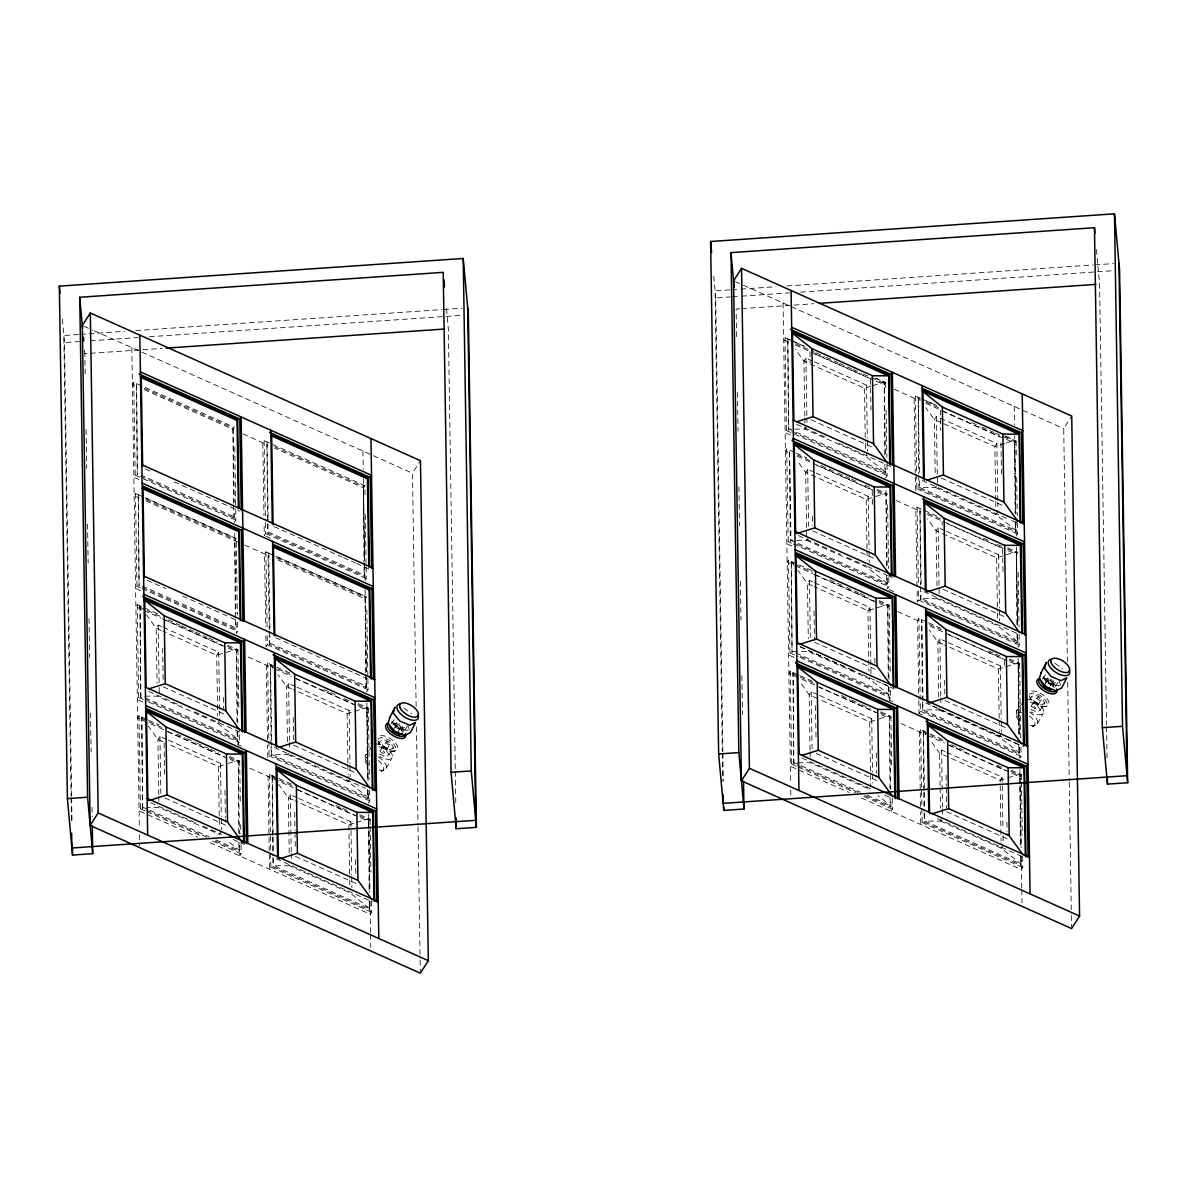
<?xml version="1.0" encoding="UTF-8"?>
<svg xmlns="http://www.w3.org/2000/svg" width="1187" height="1187" viewBox="0 0 1187 1187"><rect width="100%" height="100%" fill="white"/><g stroke="black" fill="none" stroke-linecap="round" stroke-linejoin="round"><path stroke-width="0.75" stroke-dasharray="5 3.75" d="M401.443 731.147L402.883 728.314L401.992 725.747L398.951 723.476M1045.124 682.822L1047.275 678.578L1046.682 680.522L1048.863 683.208L1052.186 684.617L1054.13 683.682L1053.255 681.115L1050.198 678.845M1052.706 686.516L1054.13 683.682M386.101 768.479L392.111 757.647M1037.349 723.847L1043.358 713.016M144.146 389.648L233.112 429.442L234.447 427.365L133.73 382.303L132.395 384.38L137.44 386.636M133.73 382.303L135.199 475.126L133.864 477.219L138.894 479.474M138.834 495.009L135.481 493.51L134.146 495.602L139.176 497.843M138.3 494.742L139.057 585.977L138.3 494.742L143.375 497.012M233.513 503.184L232.993 426.682L234.254 502.249M135.481 493.51L136.935 586.333L135.6 588.426L140.645 590.681M157.367 613.738L137.232 604.717L135.897 606.809L142.603 609.806M144.977 696.161L157.248 696.19L217.77 723.269L237.904 739.293L237.237 740.332L140.808 697.184L140.051 605.963L142.203 608.931M365.002 494.816L364.854 485.72L264.152 440.659L262.817 442.736L263.959 515.544M161.551 626.602L158.183 625.104L156.18 628.235L157.055 683.341M140.689 476.284L233.75 517.918L234.403 516.879L141.357 475.245M235.723 509.268L235.901 520.188L234.566 522.28L234.299 509.505M235.323 618.086L234.744 537.889L145.066 497.768M234.848 540.649L236.183 538.572L145.556 498.021M137.232 604.717L138.686 697.555L137.351 699.633L144.072 702.63M140.808 697.184L140.051 605.963M147.366 719.693L138.983 715.924L137.647 718.016L166.18 730.777M206.835 837.161L142.544 808.392L141.802 717.171L143.953 720.138M265.443 522.562L265.606 533.482L264.271 535.574L264.078 522.829M364.958 578.811L364.691 562.43L364.157 576.274L267.728 533.111L268.188 519.194M269.256 553.365L265.903 551.866L264.567 553.943L265.71 626.751M273.796 555.368L268.722 553.097L268.054 554.136L269.241 629.6M166.655 739.323L159.933 736.311L157.93 739.442L158.791 794.548M163.227 627.359L218.705 652.182L216.702 655.298L217.651 715.924M142.44 587.491L235.486 629.125L236.154 628.086L139.725 584.939M237.504 622.3L237.652 631.395L236.317 633.487L236.035 620.727M236.955 721.933L236.48 649.111L216.702 655.298L162.901 631.232M227.859 645.268L237.934 649.779L236.599 651.871L162.753 618.828M138.983 715.924L140.437 808.762L139.102 810.84L197.843 837.132M142.544 808.392L141.802 717.171M363.994 565.22L363.415 485.038L364.602 560.501M364.854 485.72L363.519 487.798L274.568 448.003M267.209 635.594L267.357 644.689L266.022 646.781L265.829 634.036M217.77 723.269L219.773 720.138L219.625 710.954M366.427 677.228L365.908 687.481L269.464 644.333L270.028 635.92M289.465 672.836L267.639 663.073L266.318 665.165L267.535 743.418M271.051 744.486L270.473 664.305L272.624 667.272M168.331 740.08L220.456 763.389L218.453 766.52L219.402 827.131M241.362 746.163L238.053 744.694L239.388 742.602L239.225 731.682M416.133 706.517L412.468 473.198L420.465 460.69M238.691 833.14L238.231 760.318L225.04 764.443M295.326 686.472L288.604 683.46L286.601 686.576L287.462 741.682M229.61 756.49L239.685 760.986L238.35 763.078L228.275 758.567M364.988 580.621L366.308 578.544L366.145 567.623M365.67 672.747L365.151 596.245L275.488 556.124M268.87 741.341L269.108 755.896L267.772 757.989L267.565 745.243M221.509 831.36L219.521 834.476L158.999 807.397L146.728 807.368M368.207 790.275L367.658 798.688L271.215 755.54L271.764 747.127M291.216 784.043L269.39 774.28L268.054 776.372L269.226 850.99M272.476 835.455L272.209 775.512L274.36 778.494M287.669 754.546L348.192 781.625L368.326 797.649L271.882 754.502L287.669 754.546L289.673 751.416M215.292 840.945L238.988 851.539L239.655 850.5L226.702 840.203M240.991 844.714L241.139 853.824L239.804 855.901L239.537 843.141M297.076 797.679L290.355 794.667L288.352 797.798L289.213 852.889M297.002 687.214L349.126 710.538L347.123 713.654L347.895 763.256M367.896 678.83L368.059 689.751L366.724 691.828L366.531 679.098M367.332 778.435L366.902 707.452L347.123 713.654L293.323 689.588M358.281 703.624L368.356 708.135L367.02 710.212L293.159 677.169M269.39 774.28L270.844 867.118L269.523 869.196L269.256 852.815M370.507 932.641L370.018 901.512L369.394 909.895L272.965 866.747L273.514 858.349M350.18 778.494L348.192 781.625L348.103 776.105M378.297 744.397L380.107 741.563L383.431 739.456L390.182 742.483L393.609 747.602L389.069 754.695L385.76 756.802L379.009 753.775M391.532 723.744L394.262 719.485L397.69 724.619L404.441 727.631M379.988 750.629L386.472 741.563L390.004 744.383L384.662 752.721L383.52 753.448L381.175 752.395L379.988 750.629L381.131 749.887L383.475 750.941L384.662 752.721M393.327 729.797L397.779 722.853M398.016 731.889L402.452 724.945M407.764 725.524L403.224 732.616L399.796 727.483L393.045 724.471M298.753 798.421L350.862 821.745L348.859 824.861L349.705 878.143M369.632 790.038L369.81 800.958L368.474 803.05L368.282 790.305M369.083 889.642L368.653 818.674L355.462 822.799M360.032 814.831L370.092 819.342L368.756 821.419L294.91 788.376M371.383 901.245L371.561 912.165L370.225 914.257L207.918 841.628M790.023 339.927L784.993 337.672L783.657 339.749L788.687 342.004M787.812 338.903L788.569 430.139L787.812 338.903L792.886 341.173M812.665 361.056L805.943 358.059L803.94 361.174L804.816 416.281M784.993 337.672L786.447 430.495L785.111 432.587L790.141 434.843M794.637 452.381L786.744 448.879L785.408 450.971L790.438 453.211M807.012 426.014L805.009 429.145L789.236 429.1L794.311 431.371M814.416 472.278L807.694 469.266L805.691 472.381L806.552 527.488M814.356 361.812L866.465 385.137L864.462 388.253L865.293 441.519M884.716 454.873L884.241 382.051L875.783 378.267M875.62 378.223L885.695 382.733L884.36 384.811L875.961 381.057M786.744 448.879L788.198 541.702L786.862 543.794L791.892 546.05M811.982 570.606L788.48 560.086L787.144 562.178L793.866 565.175M791.314 561.332L792.055 652.553L791.314 561.332L793.45 564.3M808.762 537.221L806.759 540.352L790.972 540.308L790.305 541.346L789.563 450.11L790.972 540.308L887.416 583.455L886.748 584.494L793.688 542.86M804.845 418.121L805.009 429.145L865.531 456.223L867.534 453.093M920.444 398.283L915.4 396.028L914.079 398.105L915.251 472.738M920.385 400.227L918.234 397.259L918.753 473.761M812.798 581.971L809.445 580.473L807.442 583.603L808.302 638.71M816.092 473.019L868.216 496.344L866.213 499.46L866.985 549.062M791.952 431.653L884.998 473.287L885.665 472.248L865.531 456.223M886.986 464.636L887.149 475.557L885.814 477.649L885.547 464.874M886.452 566.08L885.992 493.258L866.213 499.46L805.691 472.381L797.085 460.511M997.777 500.424L996.887 443.478L936.365 416.414L934.362 419.53L935.222 474.637M788.48 560.086L789.948 652.924L788.613 655.001L795.32 657.999M798.628 675.062L790.23 671.308L788.895 673.385L817.428 686.145M858.097 792.53L793.806 763.76L793.05 672.539L795.201 675.507M916.631 474.296L916.868 488.851L915.533 490.943L915.266 474.548M1016.206 534.18L1016.013 521.434L1015.419 531.642L918.975 488.495L919.524 480.082M936.899 516.033L917.15 507.235L915.815 509.312L917.047 587.58M935.43 487.501L995.952 514.564L1016.087 530.589L919.643 487.442L935.43 487.501L937.433 484.37L936.365 416.414M817.917 694.692L811.181 691.68L809.193 694.81L810.053 749.917M814.49 582.728L869.952 607.551L867.949 610.667L868.914 671.293M888.751 577.668L888.9 586.764L887.564 588.856L887.327 577.935M888.202 677.302L887.742 604.48L867.949 610.667L814.163 586.601M944.837 530.619L938.116 527.621L936.113 530.737L936.973 585.844M879.122 600.637L889.182 605.147L887.861 607.24L814 574.196M996.887 443.478L994.884 446.609L995.715 499.875M790.23 671.308L791.684 764.131L790.349 766.208L849.106 792.501M793.806 763.76L793.05 672.539M1015.122 513.229L1014.662 440.407L1004.514 435.866M1006.042 436.579L1016.117 441.089L1014.781 443.166L1001.353 437.157M918.471 590.963L918.619 600.058L917.284 602.15L917.076 589.405M792.723 651.515L808.51 651.559L869.018 678.638L871.021 675.507L870.887 666.322M1017.719 634.437L1017.155 642.85L920.726 599.702L921.275 591.289M926.795 621.943L918.901 618.442L917.566 620.534L918.797 698.787M995.952 514.564L997.941 511.449L997.807 502.264M819.594 695.448L871.703 718.758L869.7 721.889L870.709 786.18M800.513 656.337L888.484 695.701L889.152 694.662L869.018 678.638M892.609 701.532L889.315 700.063L890.651 697.971L890.502 688.875M1067.38 661.886L1063.715 428.566L1071.727 416.058M889.953 788.509L889.493 715.687L876.303 719.812M946.588 641.841L939.852 638.829L937.864 641.944L938.724 697.051M880.873 711.859L890.933 716.354L889.597 718.447L819.104 686.902M946.514 531.375L998.623 554.7L996.62 557.816L997.466 611.082M1016.235 535.99L1017.571 533.913L1017.393 522.992M1016.873 624.436L1016.413 551.614L1004.87 555.234M922.388 714.856L919.02 713.357L920.355 711.265L918.901 618.442M1020.924 747.231L1021.057 756.327L1019.737 758.419L1019.529 745.673L1018.906 754.057L922.477 710.909L923.026 702.496M942.463 739.412L920.652 729.649L919.317 731.741L920.548 810.009M923.723 790.824L923.471 730.88L925.623 733.863M938.917 709.915L999.439 736.993L1019.574 753.018L923.145 709.871L938.917 709.915L940.92 706.784M864.863 795.557L890.235 806.908L890.903 805.869L877.965 795.572M892.223 798.272L892.401 809.193L891.066 811.27L890.784 798.51M944.971 751.534L941.603 750.036L939.6 753.166L940.119 786.224M948.265 642.582L1000.374 665.907L998.371 669.023L999.157 718.625M1019.143 634.199L1019.321 645.12L1017.986 647.197L1017.778 634.466M1018.594 733.803L1018.164 662.821L998.371 669.023L944.585 644.956M1009.529 658.993L1019.603 663.503L1018.268 665.581L929.317 625.786M920.652 729.649L922.106 822.487L920.771 824.564L920.578 811.819M1021.77 888.01L1021.28 856.88L1020.657 865.264L924.213 822.116L924.777 813.718M940.668 821.122L1001.19 848.201L1021.324 864.225L924.881 821.078L940.668 821.122L942.671 817.991M1001.442 733.863L999.439 736.993L999.35 731.474M1029.544 699.766L1031.369 696.932L1034.678 694.825L1041.429 697.852L1044.872 702.971L1040.331 710.063L1037.008 712.17L1030.257 709.143M1042.794 679.112L1045.51 674.854L1048.952 679.988L1055.703 683M1031.236 705.998L1037.735 696.932L1041.251 699.751L1035.925 708.09L1034.767 708.817L1031.236 705.998L1032.393 705.256L1035.925 708.09M1044.59 685.166L1049.041 678.222M1050.154 685.863L1053.715 680.314M1055.391 686.561L1059.012 680.893M946.647 752.291L1002.125 777.114L1000.122 780.23L1001.071 840.856M1020.345 845.01L1019.9 774.043L1000.122 780.23L949.689 757.677M1011.279 770.2L1021.354 774.71L1020.019 776.788L946.173 743.745M1003.193 845.07L1001.19 848.201L1001.101 842.696M1022.645 856.613L1022.808 867.534L1021.473 869.626L859.165 796.996M371.486 747.113L365.195 755.689L365.21 758.597M1022.749 702.481L1016.458 711.058L1016.458 713.966M390.004 744.383L388.846 745.11L385.33 742.29M393.609 747.602L390.3 749.709L383.549 746.697L380.107 741.563M1041.251 699.751L1040.109 700.478L1037.764 699.44L1036.577 697.659M1044.872 702.971L1041.548 705.078L1034.797 702.066L1031.369 696.932M402.883 728.314L400.924 729.248L397.6 727.839L395.419 725.153L396.013 723.209L393.861 727.453L396.784 727.72L399.841 729.99M381.042 771.253L383.356 770.215M1032.289 726.637L1034.604 725.583M871.05 386.19L864.462 388.253L803.94 361.174L795.335 349.304M872.712 385.671L884.241 382.051L885.472 455.793M1004.766 443.508L994.884 446.609L934.362 419.53L925.756 407.66M1006.428 442.988L1014.662 440.407L1015.82 514.03L1014.662 435.822M223.393 764.962L218.453 766.52L169.696 744.709M1003.223 555.753L996.62 557.816L936.113 530.737L927.507 518.867M353.815 823.318L348.859 824.861L295.073 800.795M874.656 720.331L869.7 721.889L819.267 699.321M393.283 751.371L394.87 750.956M1044.53 706.74L1046.133 706.324M78.594 334.497L63.831 335.52L71.072 796.195M80.434 334.378L124.694 331.336M135.763 330.579L441.89 309.599M443.73 309.481L462.173 308.219M729.842 289.865L715.093 290.889L722.334 751.564M731.682 289.747L739.071 289.242M740.911 289.109L775.942 286.705M787.011 285.948L1093.138 264.968M1094.978 264.849L1113.421 263.588M71.591 795.839L64.469 342.568L79.232 341.559M90.301 340.803L138.241 337.509M149.31 336.752L460.971 315.401M722.853 751.208L715.731 297.937L730.48 296.928M732.334 296.795L739.709 296.29M741.549 296.171L789.503 292.877M800.557 292.121L1112.219 270.77M85.182 374.053L84.87 353.681L88.55 353.429M90.405 353.311L162.352 348.37M739.813 308.798L736.118 309.05L736.563 336.826M741.652 308.679L813.614 303.738M797.976 762.737L810.261 762.766L870.768 789.845M735.213 281.571L741.979 284.598M743.463 285.266L1063.715 428.566M794.578 341.93L804.727 346.47M926.691 401.043L936.84 405.583M791.699 340.684L803.451 345.936M922.121 399.025L935.549 405.034M795.602 343.74L814.208 352.064M815.914 352.821L824.371 356.604M826.063 357.361L837.903 362.658M839.595 363.415L851.435 368.712M853.127 369.469L861.584 373.252M863.275 374.009L883.588 383.104M926.023 402.081L941.246 408.907M971.708 422.527L980.165 426.311M981.857 427.068L993.697 432.365M995.389 433.121L1013.995 441.445M795.409 345.016L874.285 380.315M894.271 389.247L919.109 400.36M925.815 403.372L940.92 410.123M942.612 410.88L999.677 436.415M814.994 354.067L870.472 378.876L870.961 410.108M942.048 410.91L1000.878 437.231M811.018 419.768L871.54 446.846M941.439 478.124L1001.947 505.202M796.611 424.352L825.38 437.231M838.912 443.285L890.814 466.476M922.21 480.527L1009.929 519.802M1011.621 520.559L1016.695 522.829M796.002 432.127L885.665 472.248M786.447 430.495L887.149 475.557M916.868 488.851L1017.571 533.913M796.329 453.152L806.878 457.9M877.371 489.43L887.446 493.94L886.11 496.018L874.359 490.765M1007.793 547.786L1017.852 552.296L1016.532 554.374L1004.781 549.121M797.352 454.947L810.884 461.001M821.033 465.541L836.271 472.352M837.963 473.109L849.803 478.406M851.494 479.162L856.569 481.432M865.026 485.216L870.101 487.501M876.867 490.528L885.324 494.311M927.774 513.288L942.997 520.114M983.593 538.275L988.682 540.545M997.139 544.329L1005.597 548.112M1007.288 548.869L1015.746 552.652M797.145 456.223L872.682 490.023M896.007 500.454L920.86 511.567M927.566 514.579L1003.104 548.364M816.745 465.274L872.208 490.097L872.445 504.787M947.152 523.63L1002.629 548.439L1003 572.327M812.769 530.975L873.276 558.053M943.175 589.331L1003.698 616.409M798.361 535.574L840.53 554.403M847.429 557.519L866.035 565.843M867.385 566.422L886.333 574.938M887.52 575.428L892.565 577.683M923.946 591.734L1018.446 634.036M788.198 541.702L791.551 543.216M793.228 543.958L888.9 586.764M918.619 600.058L1019.321 645.12M889.211 589.583L894.167 591.809M928.486 622.7L940.727 628.205M790.646 562.371L794.029 563.884M795.72 564.641L812.635 572.208M829.55 579.775L844.773 586.586M846.465 587.342L858.32 592.654M860.011 593.411L868.469 597.195M878.617 601.735L887.075 605.518M929.51 624.51L941.365 629.807M988.726 650.995L993.801 653.265M995.492 654.022L1000.567 656.292M1009.039 660.091L1017.496 663.874M795.542 565.932L812.323 573.44M897.758 611.661L922.596 622.774M813.451 574.226L873.958 601.305M948.903 634.837L1004.38 659.66L1004.499 667.005M1044.293 679.839L1051.044 682.851L1054.471 687.985M812.487 585.859L807.442 583.603L797.753 570.235M942.893 644.2L937.864 641.944L929.258 630.074M1030.153 701.918L1036.904 704.93L1040.331 710.063M814.519 642.182L875.027 669.26M944.926 700.538L1005.448 727.616M83.951 326.202L92.408 329.986M93.862 330.639L412.468 473.198M800.32 646.841L855.708 671.619M882.564 683.638L894.301 688.89M925.697 702.941L1021.369 745.748M800.112 646.781L849.18 668.726M850.871 669.483L861.02 674.023M862.712 674.78L874.552 680.092M876.243 680.848L888.084 686.145M932.225 705.894L981.278 727.839M982.97 728.595L994.825 733.892M996.516 734.649L1004.974 738.433M1006.665 739.189L1023.58 746.771M796.106 653.028L889.152 694.662M789.948 652.924L798.332 656.678M800.008 657.42L890.651 697.971M920.355 711.265L1021.057 756.327M799.815 675.566L813.733 681.813M792.382 673.578L814.386 683.415M841.449 695.523L849.907 699.321M851.598 700.078L860.056 703.861M861.747 704.618L870.205 708.402M880.368 712.942L888.826 716.725M922.803 731.934L943.101 741.014M951.559 744.798L963.414 750.095M997.243 765.229L1002.318 767.514M1010.775 771.298L1019.232 775.081M901.156 723.61L926.023 734.738M927.7 735.495L944.496 743.003M818.555 686.932L875.709 712.512M948.977 745.288L1006.131 770.867M144.354 388.372L232.326 427.735M274.761 446.713L362.747 486.077M243.009 433.878L267.847 444.991M817.591 698.564L809.193 694.81L799.504 681.442M948.012 756.92L939.6 753.166L929.925 739.798M816.255 753.404L876.778 780.467L876.689 774.963M946.677 811.745L1007.199 838.823L1007.11 833.319M801.863 757.989L872.92 789.785M884.76 795.082L889.835 797.352M937.522 818.659L1023.639 857.222M145.363 468.984L150.601 471.313M174.118 481.863L239.551 511.107M274.093 526.583L341.767 556.866M343.458 557.623L355.299 562.92M356.545 563.454L371.65 570.205M794.474 762.722L799.548 764.992M801.24 765.749L860.456 792.248M867.222 795.275L890.903 805.869M791.684 764.131L796.729 766.387M798.406 767.128L855.471 792.664M863.854 796.418L892.401 809.193M922.106 822.487L1022.808 867.534M268.396 532.073L364.824 575.22M135.199 475.126L235.901 520.188M265.606 533.482L366.308 578.544M265.947 536.316L270.992 538.572M275.963 556.377L366.605 596.927L365.27 599.005L276.319 559.211M146.09 499.579L234.076 538.943M276.512 557.92L364.483 597.284M145.897 500.855L238.157 542.133M244.759 545.085L269.597 556.199M147.114 580.206L165.779 588.529M182.635 596.097L237.949 620.816M275.829 637.79L353.667 672.614M355.358 673.37L367.198 678.667M270.132 643.28L366.575 686.427M136.935 586.333L140.303 587.847M141.98 588.589L237.652 631.395M267.357 644.689L368.059 689.751M139.383 607.002L161.373 616.839M168.139 619.866L179.994 625.163M181.685 625.92L193.526 631.217M195.217 631.974L207.057 637.271M208.749 638.042L217.206 641.826M227.355 646.366L235.827 650.15M269.805 665.358L276.571 668.385M278.262 669.142L290.103 674.439M323.947 689.573L329.022 691.843M330.713 692.6L335.787 694.87M344.245 698.653L349.319 700.923M357.777 704.707L366.234 708.505M144.28 610.563L161.076 618.071M248.157 657.034L273.025 668.162M274.701 668.919L291.483 676.427M162.189 618.857L222.711 645.936M295.964 678.712L353.118 704.292M161.224 630.49L156.18 628.235L146.505 614.866M291.646 688.831L286.601 686.576L277.995 674.706M378.89 746.549L385.641 749.561L389.069 754.695M163.257 686.813L223.779 713.891M293.679 745.169L354.186 772.247M148.85 691.413L181.003 705.79M194.534 711.844L209.758 718.654M211.167 719.263L240.219 732.29M274.449 747.573L365.551 788.361M144.859 697.659L237.904 739.293M138.686 697.555L147.084 701.309M148.761 702.051L239.388 742.602M269.108 755.896L369.81 800.958M148.568 720.197L159.117 724.945M141.134 718.209L163.123 728.046M176.655 734.1L185.113 737.884M186.804 738.64L195.276 742.424M196.968 743.181L208.808 748.493M210.5 749.249L218.957 753.033M229.106 757.573L237.563 761.357M271.541 776.565L291.854 785.646M335.832 805.32L340.921 807.59M342.613 808.347L347.687 810.632M359.527 815.929L367.985 819.713M167.857 731.533L226.598 757.81M249.908 768.241L293.234 787.634M167.293 731.563L224.447 757.143M297.714 789.919L354.868 815.499M162.975 741.697L157.93 739.442L148.256 726.073M293.397 800.053L288.352 797.798L278.663 784.429M165.008 798.035L225.515 825.099L225.441 819.594M295.415 856.376L355.937 883.454M150.601 802.62L196.285 823.051M203.051 826.078L221.657 834.416M233.053 839.476L238.083 841.731M239.759 842.488L244.804 844.729M276.185 858.78L372.377 901.853M143.212 807.353L148.286 809.623M149.977 810.38L209.194 836.88M215.96 839.906L239.655 850.5M140.437 808.762L145.467 811.018M147.143 811.76L202.532 836.538M212.607 841.049L241.139 853.824M270.844 867.118L371.561 912.165M1055.035 663.34L1062.869 669.171M1048.047 683.089L1051.103 685.359M403.773 707.971L411.622 713.802M887.416 583.455L867.282 567.431L806.759 540.352L806.581 529.328M1059.012 680.344L1060.584 684.958M408.283 726.503L409.337 729.59M1096.462 249.552L1097.782 264.122M1097.945 265.933L1099.607 284.138L1106.521 724.871M713.758 276.245L715.731 297.937M446.535 308.754L448.345 328.769L455.274 769.502M84.529 350.046L84.87 353.681M62.347 319.051L64.469 342.568M1106.551 726.726L1107.085 760.051M1067.707 682.258L1069.25 780.393M1069.279 782.248L1071.342 913.723M1071.371 915.578L1071.549 926.691M1016.117 441.089L1016.369 457.47M1016.68 477.486L1017.289 515.707M1018.179 572.312L1019.025 626.914M1019.603 663.503L1020.775 738.136M1021.354 774.71L1021.443 780.171M1021.473 781.996L1022.304 834.773M1014.202 406.399L1014.484 424.783M1016.413 547.029L1017.645 625.356M1018.149 658.236L1019.381 736.578M1019.9 769.443L1021.132 847.785M1021.799 889.849L1021.992 902.713M1016.413 551.614L1017.571 625.237M1018.164 662.821L1019.292 734.605M1019.9 774.043L1020.048 783.242M1020.078 785.082L1021.057 847.652M1015.271 522.428L1015.419 531.642M1017.022 633.635L1017.155 642.85M1018.758 744.857L1018.906 754.057M1020.508 856.064L1020.657 865.264M1000.967 442.751L1001.516 477.649M1006.932 822.294L1007.08 831.479M998.623 554.7L999.469 607.967M999.499 609.792L999.662 620.816M1000.374 665.907L1001.205 719.174M1001.234 721.013L1001.413 732.023M1002.125 777.114L1002.926 828.541M1003.045 835.885L1003.163 843.245M995.745 501.715L995.893 510.9M997.495 612.922L997.629 622.107M999.187 720.464L999.32 729.649M940.371 410.153L940.683 430.362M942.122 521.375L942.166 525.04M944.615 680.329L944.837 695.033M946.098 775.007L946.276 786.031M946.306 787.871L946.618 808.08M938.116 527.621L939.154 593.737M939.852 638.829L940.757 695.775M940.787 697.6L940.89 704.959M941.603 750.036L942.493 806.982M942.523 808.807L942.641 816.166M940.149 788.064L940.475 808.258M918.234 397.259L919.421 472.723M921.157 583.93L919.97 508.466L920.489 584.968M922.996 700.656L921.72 619.673L922.299 699.87M923.471 730.88L924.658 806.344M918.783 475.601L918.975 488.495M920.518 586.808L920.726 599.702M922.329 701.71L922.477 710.909M923.753 792.664L924.05 811.077M924.079 812.917L924.213 822.116M915.4 396.028L916.601 472.471M917.15 507.235L918.352 583.678M918.827 700.612L919.02 713.357M885.695 382.733L885.814 390.019M886.125 410.034L886.867 457.351M887.609 504.861L888.618 568.573M889.182 605.147L890.25 672.495M890.933 716.354L891.734 767.321M886.021 490.513L887.193 565.19M887.742 604.48L889.004 680.032M889.048 687.303L889.315 700.063M889.493 715.687L890.71 789.429M884.849 464.087L884.998 473.287M886.6 575.294L886.748 584.494M888.351 686.501L888.484 695.701M890.087 797.709L890.235 806.908M874.849 658.236L874.967 665.595M876.347 752.914L876.659 773.123M866.465 385.137L867.296 438.404M867.326 440.243L867.504 451.253M868.216 496.344L869.047 549.611M869.077 551.451L869.255 562.46M869.952 607.551L870.857 664.497M871.703 718.758L872.534 772.025M872.564 773.865L872.712 783.049M865.323 443.359L865.412 448.879M867.014 550.902L867.163 560.086M809.949 351.812L810.127 362.821M812.531 516.286L812.68 525.47M814.015 610.964L814.49 640.357M815.514 705.642L816.062 740.54M805.943 358.059L806.952 422.349M807.694 469.266L808.584 526.212M809.445 580.473L810.335 637.419M811.181 691.68L812.086 748.626M810.083 751.742L810.172 757.261M783.079 302.997L790.616 782.752M790.735 790.112L790.839 797.456M737.424 392.378L738.047 431.267M738.907 486.818L739.531 525.707M740.391 581.259L741.014 620.148M741.875 675.7L742.498 714.589M722.883 753.062L723.313 780.809M722.349 753.404L722.794 781.165M455.304 771.357L455.823 804.682M416.444 726.889L417.987 825.024M418.017 826.879L420.079 958.354M420.109 960.209L420.287 971.322M365.314 514.832L366.115 565.798M366.798 609.673L367.866 677.005M368.356 708.135L369.469 779.117M370.092 819.342L370.181 824.802M370.21 826.627L370.923 872.133M362.94 451.03L363.237 469.414M363.385 478.613L364.661 560.605M365.121 589.82L366.412 671.812M366.902 702.867L368.133 781.209M368.653 814.074L369.884 892.416M370.537 934.466L370.745 947.345M365.151 596.245L366.397 675.388M366.902 707.452L368.059 781.076M368.653 818.674L368.801 827.873M368.831 829.713L369.81 892.283M364.008 567.06L364.157 576.274M365.7 674.587L365.908 687.481M367.51 789.489L367.658 798.688M369.261 900.696L369.394 909.895M355.566 859.581L355.818 876.11M349.126 710.538L349.957 763.805M349.987 765.645L350.165 776.654M350.862 821.745L351.708 875.012M351.738 876.852L351.901 887.876M347.925 765.096L348.073 774.28M349.735 879.968L349.868 889.152M293.248 717.616L293.59 739.664M294.732 812.294L295.014 830.663M295.044 832.502L295.281 847.192M288.604 683.46L289.494 740.406M289.524 742.231L289.643 749.59M290.355 794.667L291.245 851.613M291.275 853.438L291.394 860.798M268.158 517.354L266.971 441.89L267.55 522.072M268.722 553.097L269.909 628.561M270.473 664.305L271.734 745.288M272.209 775.512L273.396 850.975M267.579 523.912L267.728 533.111M269.271 631.439L269.464 644.333M271.066 746.341L271.215 755.54M272.506 837.295L272.787 855.708M272.817 857.548L272.965 866.747M264.152 440.659L265.413 520.737M265.903 551.866L267.105 628.309M267.639 663.073L268.841 739.516M234.759 447.38L235.694 507.442M236.243 542.207L237.385 615.014M237.934 649.779L238.884 709.841M239.685 760.986L240.367 804.667M240.679 824.698L240.827 833.793M234.744 533.304L235.99 613.456M236.48 649.111L237.712 722.853M237.786 731.934L238.053 744.694M238.231 760.318L239.462 834.06M233.542 505.024L233.75 517.918M235.352 619.926L235.486 629.125M237.088 731.133L237.237 740.332M238.839 842.34L238.988 851.539M223.512 697.362L223.72 710.227M224.966 790.201L225.411 817.754M218.705 652.182L219.595 709.129M220.456 763.389L221.286 816.656M221.316 818.496L221.494 829.52M162.649 648.25L163.168 681.308M164.132 742.928L164.681 777.826M158.183 625.104L159.132 685.715M159.162 687.555L159.251 693.074M159.933 736.311L160.824 793.257M158.821 796.373L158.91 801.893M131.816 347.628L139.354 827.384M139.472 834.743L139.651 845.767M86.057 429.605L86.666 468.494M87.541 524.046L88.15 562.935M89.025 618.486L89.633 657.375M90.509 712.927L91.117 751.816M91.992 807.368L92.141 816.626M71.621 797.694L72.036 823.6M71.101 798.035L71.502 823.941M408.224 730.124A11.469 5.46 32.6 0 1 391.888 721.043M392.956 723.64A11.469 5.46 32.6 0 1 404.797 732.305M391.235 722.735A10.208 4.867 32.6 0 1 405.138 732.038M378.193 760.659A10.683 5.089 32.6 0 1 383.727 768.375A10.683 5.089 32.6 0 1 378.356 771.224M367.733 765.303A10.683 5.089 32.6 0 1 367.599 757.069M378.341 756.891A12.256 5.831 32.6 0 1 386.443 766.906A12.256 5.831 32.6 0 1 378.549 769.784M368.104 763.389A12.256 5.831 32.6 0 1 367.955 753.953M375.107 744.056A11.469 5.46 32.6 0 1 392.051 754.413A11.469 5.46 32.6 0 1 379.81 756.534M380.448 735.717A11.469 5.46 32.6 0 1 395.879 743.463A11.469 5.46 32.6 0 1 392.022 750.911A11.469 5.46 32.6 0 1 377.926 740.584M378.149 739.264A10.208 4.867 32.6 0 1 391.947 742.335A10.208 4.867 32.6 0 1 392.096 751.445A10.208 4.867 32.6 0 1 378.208 742.142M1059.472 685.492A11.469 5.46 32.6 0 1 1043.136 676.412M1044.219 679.009A11.469 5.46 32.6 0 1 1053.997 684.988M1042.483 678.103A10.208 4.867 32.6 0 1 1056.385 687.407M1029.455 716.028A10.683 5.089 32.6 0 1 1034.975 723.744A10.683 5.089 32.6 0 1 1029.619 726.592M1018.98 720.672A10.683 5.089 32.6 0 1 1021.532 712.482M1029.604 712.259A12.256 5.831 32.6 0 1 1037.69 722.275A12.256 5.831 32.6 0 1 1029.797 725.153M1019.351 718.758A12.256 5.831 32.6 0 1 1019.203 709.322M1026.369 699.425A11.469 5.46 32.6 0 1 1043.314 709.781A11.469 5.46 32.6 0 1 1031.058 711.903M1031.711 691.086A11.469 5.46 32.6 0 1 1047.142 698.831A11.469 5.46 32.6 0 1 1043.269 706.28A11.469 5.46 32.6 0 1 1029.188 695.953M1029.411 694.632A10.208 4.867 32.6 0 1 1042.765 697.333A10.208 4.867 32.6 0 1 1044.145 706.784A10.208 4.867 32.6 0 1 1030.004 698.653M136.564 383.535L137.306 474.77L136.564 383.535M937.181 598.708L921.394 598.649L1017.823 641.811L997.688 625.786L937.181 598.708M289.42 865.753L273.633 865.709L370.062 908.856L349.928 892.832L289.42 865.753"/><path stroke-width="1.5" d="M90.316 312.967L82.304 325.461L90.153 825.455L420.317 973.177L428.329 960.669L420.465 460.69L90.316 312.967L98.165 812.947L90.153 825.455M239.047 507.739L237.667 419.397L141.223 376.249L140.556 377.288L236.999 420.435L238.379 508.778M240.827 620.786L239.418 530.604L142.974 487.456L142.306 488.495L238.75 531.642L240.13 620M236.999 420.435L237.667 419.397M241.213 510.039L239.774 419.026L241.109 416.949L244.314 620.979M241.154 641.811L240.486 642.85L224.714 642.805L164.192 615.727L144.057 599.702L144.725 598.663L241.154 641.811L242.578 732.008M369.469 566.095L368.089 477.753L271.645 434.605L270.977 435.644L367.421 478.791L368.801 567.134M238.75 531.642L239.418 530.604M242.949 621.246L241.525 530.233L242.86 528.156M242.905 753.018L242.237 754.071L226.45 754.012L165.943 726.934L145.808 710.924L146.476 709.871L242.905 753.018L244.329 843.215M371.249 679.142L369.825 588.96L273.396 545.812L272.728 546.851L369.157 589.998L370.552 678.341M244.7 732.453L243.276 641.455L244.611 639.363L246.065 732.201M367.421 478.791L368.089 477.753M371.62 568.395L370.196 477.382L371.531 475.304L140.407 371.887M371.576 700.167L370.908 701.205L355.121 701.161L294.613 674.082L274.479 658.058L275.147 657.019L371.576 700.167L372.985 790.349M246.451 843.66L245.026 752.662L246.347 750.57L247.816 843.408M369.157 589.998L369.825 588.96M373.371 679.602L371.946 588.589L373.282 586.512L142.158 483.094M373.326 811.374L372.659 812.412L356.872 812.368L296.349 785.29L276.215 769.265L276.883 768.226L373.326 811.374L374.736 901.556M375.122 790.809L373.682 699.796L375.018 697.719L143.909 594.301M376.873 902.016L375.433 811.018L376.769 808.926L145.645 705.523M741.563 268.336L733.551 280.829L741.415 780.823L1071.579 928.546L1079.576 916.038L1071.727 416.058L741.563 268.336L749.412 768.315L741.415 780.823M890.665 485.973L889.998 487.011L874.211 486.967L813.703 459.888L793.569 443.864L794.237 442.825L890.665 485.973L892.09 576.155M793.866 419.961L792.486 331.618L888.915 374.766L889.642 464.147M892.461 465.408L891.036 374.395L892.372 372.317L895.577 576.348M894.212 576.615L892.787 485.617L894.108 483.524M894.167 708.387L893.499 709.44L877.712 709.381L817.19 682.302L797.056 666.293L797.723 665.239L894.167 708.387L895.577 798.584M1021.087 544.329L1020.419 545.367L1004.632 545.323L944.11 518.244L923.976 502.22L924.643 501.181L1021.087 544.329L1022.467 632.671M797.397 644.215L795.973 554.032L892.416 597.18L893.128 686.576M895.962 687.822L894.523 596.824L895.859 594.732L897.327 687.57M924.317 480.156L922.907 389.974L1019.336 433.121L1020.063 522.503M1022.882 523.764L1021.458 432.751L1022.779 430.673L791.67 327.256M1022.838 655.536L1022.17 656.574L1006.383 656.53L945.861 629.451L925.726 613.427L926.394 612.388L1022.838 655.536L1024.247 745.718M897.698 799.029L896.274 708.031L897.609 705.939L899.063 798.777M1024.633 634.971L1023.194 543.958L1024.529 541.88L793.406 438.463L792.07 440.555L892.787 485.617M1024.574 766.743L1023.906 767.781L1008.134 767.737L947.612 740.658L927.477 724.634L928.145 723.595L1024.574 766.743L1025.998 856.925M1026.369 746.178L1024.945 655.165L1026.28 653.087L795.156 549.67M1028.12 857.385L1026.696 766.387L1028.031 764.294L796.907 660.892L795.572 662.969L896.274 708.031M402.111 733.314L399.9 734.723L393.149 731.696L389.722 726.578M796.536 421.815L813.021 416.652L873.543 443.715L887.52 463.019M148.776 688.861L165.26 683.697L225.782 710.776L239.759 730.079M926.943 480.171L943.442 474.993L1003.95 502.071L1017.942 521.375M796.625 533.542L814.772 527.859L875.279 554.937L890.339 575.725M279.182 747.216L295.682 742.053L356.189 769.117L369.098 786.936M148.865 800.587L167.011 794.904L227.518 821.983L242.578 842.77M927.047 591.883L945.178 586.2L1005.701 613.278L1019.678 632.582M800.023 644.229L816.508 639.066L877.03 666.144L891.007 685.448M279.286 858.943L297.418 853.26L357.94 880.339L371.917 899.627M928.798 703.105L946.929 697.422L1007.451 724.485L1021.428 743.789M801.774 755.436L818.258 750.273L878.781 777.351L892.758 796.655M932.196 813.792L948.68 808.629L1009.187 835.707L1023.179 855.011M59.35 286.141L463.212 258.454L468.346 314.896L476.388 827.369L456.209 828.749L451.075 772.322L443.226 272.342L79.737 297.254L87.601 797.234L92.72 853.661L72.526 855.055L67.407 798.614L59.35 286.141L60.018 293.456M710.612 241.51L1114.474 213.823L1119.593 270.265L1127.65 782.737L1107.456 784.117L1102.337 727.69L1094.473 227.711L730.999 252.623L738.848 752.603L743.982 809.03L723.788 810.424L718.654 753.982L710.612 241.51L711.606 252.475M166.046 348.117L444.65 329.022M819.149 303.368L1095.913 284.39M67.407 798.614L87.601 797.234M451.075 772.322L471.269 770.942L463.212 258.454M718.654 753.982L738.848 752.603M1102.337 727.69L1122.531 726.31L1114.474 213.823M872.475 375.76L888.247 375.804L791.818 332.657L811.953 348.681L872.475 375.76L873.543 443.715M1002.881 434.116L1018.669 434.16L922.24 391.013L942.374 407.037L1002.881 434.116L1003.95 502.071M875.961 598.174L891.749 598.218L795.305 555.071L815.439 571.095L875.961 598.174L877.03 666.144M1046.711 687.451L1050.02 688.861M395.449 732.082L398.773 733.492M790.334 329.348L891.036 374.395M922.418 388.446L1021.458 432.751M793.124 420.079L1024.247 523.497M922.492 498.896L1023.194 543.958M793.569 443.864L889.998 487.011L891.392 575.369M923.976 502.22L1020.419 545.367L1021.799 633.71M794.875 531.301L1025.983 634.704M795.498 552.504L894.523 596.824M925.919 610.86L1024.945 655.165M925.726 613.427L1022.17 656.574L1023.55 744.917M1051.163 690.092L1044.412 687.065L1040.969 681.946M796.611 642.508L1027.734 745.911M925.994 721.325L1026.696 766.387M797.056 666.293L893.499 709.44L894.879 797.783M927.477 724.634L1023.906 767.781L1025.301 856.139M139.072 373.979L239.774 419.026M269.494 432.32L370.196 477.382M798.361 753.715L1029.485 857.118M141.861 464.71L372.985 568.128M142.499 485.928L241.525 530.233M272.921 544.284L371.946 588.589M749.412 768.315L1079.576 916.038M143.612 575.932L374.736 679.335M142.574 596.393L243.276 641.455M272.98 654.749L373.682 699.796M144.057 599.702L240.486 642.85L241.881 731.207M274.479 658.058L370.908 701.205L372.303 789.548M145.363 687.139L376.487 790.542M145.986 708.357L245.026 752.662M276.408 766.698L375.433 811.018M145.808 710.924L242.237 754.071L243.632 842.414M276.215 769.265L372.659 812.412L374.039 900.77M147.114 798.347L378.223 901.749M98.165 812.947L428.329 960.669M1094.473 227.711L1094.978 233.171M1122.531 726.31L1127.65 782.737M730.999 252.623L734.13 287.209M443.879 279.628L444.546 286.898M471.269 770.942L476.388 827.369M79.737 297.254L82.556 328.191M83.372 337.301L83.713 340.936M1118.955 263.202L1127.012 775.69L723.135 803.362L723.002 794.118M1107.337 776.713L1107.456 784.117M1022.215 393.906L1030.064 893.885M1019.336 433.121L1020.761 523.304M1004.632 545.323L1005.701 613.278M1006.383 656.53L1007.451 724.485M1008.134 767.737L1009.187 835.707M942.374 407.037L943.442 474.993M944.11 518.244L945.178 586.2M945.861 629.451L946.929 697.422M947.612 740.658L948.68 808.629M924.643 501.181L926.068 591.363M926.394 612.388L927.819 702.57M928.145 723.595L929.555 813.778M922.076 385.612L923.545 478.435M923.827 496.819L925.37 590.562M925.578 608.026L927.032 700.864M927.314 719.233L928.783 812.071M888.915 374.766L890.339 464.948M892.416 597.18L893.826 687.377M874.211 486.967L875.279 554.937M877.712 709.381L878.781 777.351M811.953 348.681L813.021 416.652M813.703 459.888L814.772 527.859M815.439 571.095L816.508 639.066M817.19 682.302L818.258 750.273M794.237 442.825L795.646 533.008M797.723 665.239L799.118 753.597M791.091 290.489L798.94 790.483M743.537 781.254L743.982 809.03M723.729 806.715L723.788 810.424M467.708 307.834L475.75 820.321L71.888 847.993L71.65 833.2M456.031 817.65L456.209 828.749M370.952 438.537L378.801 938.516M355.121 701.161L356.189 769.117M356.872 812.368L357.94 880.339M294.613 674.082L295.682 742.053M296.349 785.29L297.418 853.26M271.645 434.605L273.069 524.788M273.396 545.812L274.805 635.995M275.147 657.019L276.556 747.202M276.883 768.226L278.307 858.409M270.829 430.243L272.283 523.066M272.565 541.45L274.108 635.193M274.316 652.657L275.77 745.495M276.067 763.864L277.61 857.622M224.714 642.805L225.782 710.776M226.45 754.012L227.518 821.983M164.192 615.727L165.26 683.697M165.943 726.934L167.011 794.904M141.223 376.249L142.648 466.432M142.974 487.456L144.399 577.639M144.725 598.663L146.105 687.006M146.476 709.871L147.885 800.068M139.829 335.12L147.678 835.114M92.289 825.885L92.72 853.661M72.407 847.652L72.526 855.055M418.076 715.034A12.256 5.831 32.6 0 1 404.99 717.289A12.256 5.831 32.6 0 1 399.974 703.965M405.405 733.596A11.469 5.46 32.6 0 1 393.149 735.703A11.469 5.46 32.6 0 1 388.461 723.224M405.182 734.916A10.208 4.867 32.6 0 1 394.232 733.922A10.208 4.867 32.6 0 1 387.763 724.263M1069.339 670.403A12.256 5.831 32.6 0 1 1056.252 672.658A12.256 5.831 32.6 0 1 1051.237 659.334M1056.653 688.964A11.469 5.46 32.6 0 1 1044.412 691.071A11.469 5.46 32.6 0 1 1039.708 678.593M1056.43 690.285A10.208 4.867 32.6 0 1 1045.48 689.291A10.208 4.867 32.6 0 1 1039.026 679.632M389.84 717.363L388.06 723.18L394.603 731.222L404.544 735.436L410.39 732.661L415.569 722.468L409.708 725.257L399.767 721.028L393.223 712.986L395.019 707.17L389.84 717.363M1041.103 672.732L1039.308 678.549L1045.851 686.59L1055.792 690.804L1061.653 688.03L1066.816 677.836L1060.97 680.626L1051.029 676.397L1044.486 668.355L1046.266 662.539L1041.103 672.732M399.945 707.452A10.683 5.089 32.6 0 0 415.732 717.111A10.683 5.089 32.6 0 0 411.37 705.479A10.683 5.089 32.6 0 0 399.945 707.452M1051.207 662.821A10.683 5.089 32.6 0 0 1066.994 672.48A10.683 5.089 32.6 0 0 1062.617 660.847A10.683 5.089 32.6 0 0 1051.207 662.821"/></g></svg>
